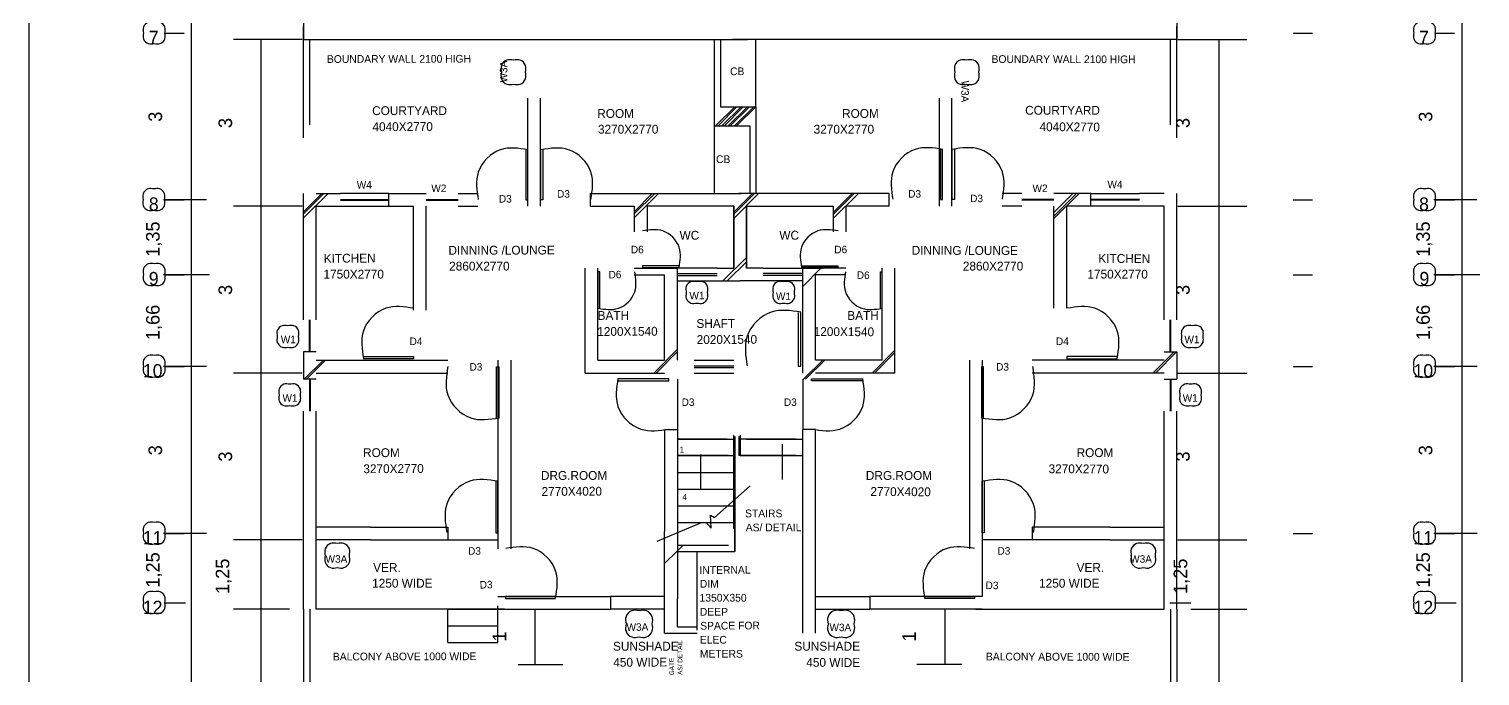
# Model space of a CAD drawing. Header units: millimetres. Extents: x 30 to 55791, y -4580 to 38782.
# Drawn here: x 2538 to 26923, y 11470 to 22346 of the extents above; entities that cross this region are included whole.
import ezdxf

# ---------------------------------------------------------------- set-up
doc = ezdxf.new("R2010")
doc.units = ezdxf.units.MM
doc.layers.add('A-ARCH-REF', color=8, linetype='CONTINUOUS')

msp = doc.modelspace()

# ---------------------------------------------------------------- linework, layer by layer
at = {"layer": 'A-ARCH-REF'}
for p, q in [((2538, 2452), (2538, 38782)), ((5263, 25083), (5263, 22276)), ((26617, 25083), (26617, 22276)), ((7151, 24041), (7151, 22170)), ((21827, 24041), (21827, 22170)), ((4815, 22276), (5145, 22276)), ((5263, 22276), (5263, 19475)), ((7151, 20517), (7151, 22388)), ((21827, 20517), (21827, 22388)), ((23781, 22276), (24110, 22276)), ((26170, 22276), (26493, 22276)), ((26617, 22276), (26617, 19475)), ((7128, 22170), (5975, 22170)), ((6439, 19369), (6439, 22170)), ((7151, 22170), (14613, 22170)), ((7151, 22170), (14613, 22170)), ((7257, 20734), (7257, 22170)), ((7257, 22170), (14054, 22170)), ((7257, 22170), (14054, 22170)), ((14054, 22170), (14054, 20717)), ((14160, 22170), (14160, 21040)), ((14160, 22170), (14613, 22170)), ((14160, 22170), (14613, 22170)), ((21827, 22170), (14360, 22170)), ((14819, 22170), (14360, 22170)), ((14819, 22170), (14360, 22170)), ((21827, 22170), (14360, 22170)), ((14754, 21040), (14754, 22170)), ((21721, 22170), (14925, 22170)), ((21721, 22170), (14925, 22170)), ((21721, 20734), (21721, 22170)), ((21845, 22170), (23004, 22170)), ((22539, 19369), (22539, 22170)), ((10923, 19369), (10923, 21182)), ((11135, 19369), (11135, 21182)), ((14401, 21040), (14077, 20717)), ((14436, 21040), (14118, 20717)), ((14160, 21040), (14754, 21040)), ((14507, 21040), (14183, 20717)), ((14542, 21040), (14224, 20717)), ((14613, 21040), (14289, 20717)), ((14648, 21040), (14324, 20717)), ((14719, 21040), (14395, 20717)), ((14754, 21035), (14430, 20717)), ((14754, 21040), (14754, 19581)), ((17837, 19369), (17837, 21182)), ((18049, 19369), (18049, 21182)), ((14054, 20717), (14054, 19581)), ((14054, 20717), (14654, 20717)), ((14654, 20717), (14654, 19581)), ((10888, 20317), (10888, 19475)), ((10923, 19475), (10923, 20317)), ((11141, 19475), (11141, 20317)), ((11176, 20317), (11176, 19475)), ((17855, 20323), (17855, 19481)), ((17890, 19481), (17890, 20323)), ((18055, 19481), (18055, 20323)), ((18090, 20323), (18090, 19481)), ((7151, 19240), (7493, 19581)), ((7151, 19275), (7457, 19581)), ((7151, 19169), (7563, 19581)), ((7151, 17457), (7151, 19581)), ((7363, 19581), (7775, 19581)), ((8587, 19581), (7775, 19581)), ((8587, 19581), (9211, 19581)), ((8587, 19369), (8587, 19581)), ((9752, 19581), (10082, 19581)), ((11977, 19369), (11977, 19581)), ((11977, 19581), (14507, 19581)), ((12706, 19240), (13053, 19581)), ((12706, 19275), (13012, 19581)), ((12706, 19169), (13118, 19581)), ((14383, 19234), (14730, 19581)), ((14383, 19269), (14695, 19581)), ((14383, 19163), (14795, 19581)), ((16996, 19581), (14466, 19581)), ((16054, 19228), (16407, 19581)), ((16054, 19263), (16372, 19581)), ((16054, 19163), (16478, 19581)), ((16996, 19369), (16996, 19581)), ((19226, 19581), (18891, 19581)), ((19762, 19263), (20079, 19581)), ((19762, 19163), (20185, 19581)), ((19762, 19199), (20144, 19581)), ((20385, 19581), (19762, 19581)), ((20385, 19369), (20385, 19581)), ((20385, 19581), (21203, 19581)), ((21615, 19581), (21203, 19581)), ((21827, 17457), (21827, 19581)), ((5521, 19475), (4798, 19475)), ((5457, 19475), (4798, 19475)), ((4815, 19475), (5145, 19475)), ((5263, 19475), (5263, 18216)), ((7128, 19369), (5975, 19369)), ((7128, 19369), (5975, 19369)), ((6439, 16562), (6439, 19369)), ((7363, 17457), (7363, 19369)), ((7363, 19369), (7775, 19369)), ((7775, 19481), (8587, 19481)), ((7775, 19469), (8587, 19469)), ((7775, 19369), (8587, 19369)), ((8593, 19369), (8999, 19369)), ((8999, 17622), (8999, 19369)), ((9211, 19481), (9752, 19481)), ((9211, 19469), (9752, 19469)), ((9211, 17622), (9211, 19369)), ((9752, 19369), (10082, 19369)), ((10888, 19475), (10923, 19475)), ((11176, 19475), (11141, 19475)), ((11977, 19369), (12706, 19369)), ((12706, 19369), (12706, 18934)), ((14383, 19369), (12924, 19369)), ((12924, 19369), (12924, 18934)), ((14383, 18328), (14383, 19369)), ((14383, 18328), (14383, 19369)), ((14383, 18328), (14383, 19369)), ((14383, 19369), (14383, 18328)), ((14383, 19369), (14383, 18328)), ((14383, 19369), (14383, 18328)), ((14595, 18328), (14595, 19369)), ((14595, 18328), (14595, 19369)), ((14595, 19369), (16054, 19369)), ((14595, 18328), (14595, 19369)), ((14595, 19369), (14595, 18328)), ((14595, 19369), (14595, 18328)), ((14595, 19369), (14595, 18328)), ((16054, 19369), (16054, 18934)), ((16996, 19369), (16266, 19369)), ((16266, 19369), (16266, 18934)), ((17855, 19481), (17890, 19481)), ((18090, 19481), (18055, 19481)), ((19226, 19369), (18891, 19369)), ((19762, 19481), (19226, 19481)), ((19762, 19469), (19226, 19469)), ((19762, 17651), (19762, 19369)), ((19979, 17651), (19979, 19369)), ((20379, 19369), (19979, 19369)), ((21203, 19481), (20385, 19481)), ((21203, 19469), (20385, 19469)), ((21203, 19369), (20385, 19369)), ((21615, 19369), (21203, 19369)), ((21615, 17457), (21615, 19369)), ((21845, 19369), (23004, 19369)), ((21845, 19369), (23004, 19369)), ((22539, 16562), (22539, 19369)), ((23781, 19475), (24110, 19475)), ((26870, 19475), (26146, 19475)), ((26811, 19475), (26146, 19475)), ((26170, 19475), (26493, 19475)), ((26617, 19475), (26617, 18216)), ((11882, 16562), (11882, 18328)), ((12100, 16780), (12100, 18328)), ((12706, 18328), (13436, 18328)), ((13465, 18363), (12847, 18363)), ((12847, 18363), (12847, 18334)), ((12847, 18334), (13465, 18334)), ((13436, 18328), (13106, 18328)), ((13436, 16780), (13436, 18328)), ((14101, 18328), (13436, 18328)), ((14101, 18328), (14383, 18328)), ((14101, 18328), (14383, 18328)), ((14201, 18110), (14595, 18504)), ((14271, 18110), (14595, 18434)), ((14878, 18328), (14595, 18328)), ((14878, 18328), (14595, 18328)), ((14878, 18328), (15542, 18328)), ((15513, 18363), (16131, 18363)), ((16131, 18334), (15513, 18334)), ((15542, 18016), (15848, 18328)), ((15542, 16562), (15542, 18328)), ((16266, 18328), (15542, 18328)), ((15542, 18328), (15872, 18328)), ((16131, 18363), (16131, 18334)), ((16878, 16780), (16878, 18328)), ((17090, 16562), (17090, 18328)), ((5569, 18216), (4798, 18216)), ((5474, 18216), (4798, 18216)), ((4815, 18216), (5145, 18216)), ((5263, 18216), (5263, 16674)), ((12130, 18263), (12100, 18263)), ((12100, 18263), (12100, 17651)), ((12130, 17651), (12130, 18263)), ((12706, 18216), (13218, 18216)), ((13218, 16780), (13218, 18216)), ((13436, 18234), (14101, 18234)), ((13436, 18204), (14101, 18204)), ((13436, 18110), (14101, 18110)), ((14101, 18110), (14489, 18110)), ((14878, 18110), (14489, 18110)), ((15542, 18234), (14878, 18234)), ((15542, 18204), (14878, 18204)), ((15542, 18110), (14878, 18110)), ((15754, 16780), (15754, 18216)), ((16266, 18216), (15754, 18216)), ((16849, 17651), (16849, 18263)), ((16849, 18263), (16872, 18263)), ((16872, 18263), (16872, 17651)), ((23781, 18216), (24110, 18216)), ((26923, 18216), (26146, 18216)), ((26829, 18216), (26146, 18216)), ((26170, 18216), (26493, 18216)), ((26617, 18216), (26617, 16674)), ((15466, 17580), (15466, 16680)), ((15507, 16680), (15507, 17580)), ((7251, 16921), (7251, 17457)), ((7263, 16921), (7263, 17457)), ((21715, 16921), (21715, 17457)), ((21727, 16921), (21727, 17457)), ((7363, 16921), (7151, 16921)), ((7151, 16921), (7151, 16457)), ((8152, 16839), (8999, 16839)), ((8999, 16839), (8999, 16804)), ((13036, 16562), (13436, 16963)), ((13077, 16562), (13436, 16927)), ((16708, 16562), (17090, 16945)), ((16749, 16562), (17090, 16910)), ((20827, 16839), (19979, 16839)), ((19979, 16839), (19979, 16804)), ((21427, 16562), (21786, 16921)), ((21468, 16562), (21821, 16921)), ((21615, 16921), (21827, 16921)), ((21827, 16921), (21827, 16457)), ((5521, 16674), (4798, 16674)), ((5521, 16674), (4798, 16674)), ((4815, 16674), (5145, 16674)), ((5263, 16674), (5263, 13867)), ((7163, 16457), (7487, 16780)), ((7199, 16457), (7522, 16780)), ((7363, 16780), (9576, 16780)), ((8999, 16804), (8152, 16804)), ((10394, 15803), (10394, 16668)), ((10394, 16668), (10435, 16668)), ((10417, 16780), (10417, 13609)), ((10435, 16668), (10435, 15803)), ((10635, 16780), (10635, 13609)), ((12100, 16780), (13218, 16780)), ((13718, 16780), (14383, 16780)), ((13718, 16686), (14383, 16686)), ((13718, 16657), (14383, 16657)), ((15466, 16680), (15507, 16680)), ((15554, 16457), (15878, 16780)), ((15590, 16457), (15913, 16780)), ((16878, 16780), (15754, 16780)), ((18343, 16780), (18343, 13609)), ((18579, 16668), (18543, 16668)), ((18543, 16668), (18543, 15803)), ((18555, 16780), (18555, 13609)), ((18579, 15803), (18579, 16668)), ((21615, 16780), (19397, 16780)), ((19979, 16804), (20827, 16804)), ((23781, 16674), (24110, 16674)), ((26876, 16674), (26146, 16674)), ((26876, 16674), (26146, 16674)), ((26170, 16674), (26493, 16674)), ((26617, 16674), (26617, 13867)), ((7128, 16562), (5975, 16562)), ((7128, 16562), (5975, 16562)), ((6439, 13761), (6439, 16562)), ((7363, 16457), (7151, 16457)), ((7251, 16457), (7251, 15921)), ((7263, 16457), (7263, 15921)), ((7363, 16562), (9576, 16562)), ((11882, 16562), (13218, 16562)), ((13289, 16468), (12436, 16468)), ((12436, 16433), (13289, 16433)), ((13289, 16433), (13289, 16468)), ((13436, 16457), (13436, 15615)), ((13718, 16562), (14383, 16562)), ((15542, 16457), (15542, 15615)), ((15690, 16433), (15690, 16468)), ((15690, 16468), (16543, 16468)), ((16543, 16433), (15690, 16433)), ((17090, 16562), (15754, 16562)), ((21615, 16562), (19397, 16562)), ((21615, 16457), (21827, 16457)), ((21715, 16457), (21715, 15921)), ((21727, 16457), (21727, 15921)), ((21845, 16562), (23004, 16562)), ((21845, 16562), (23004, 16562)), ((22539, 13761), (22539, 16562)), ((7151, 12591), (7151, 15921)), ((7363, 13867), (7363, 15921)), ((21615, 13867), (21615, 15921)), ((21827, 12591), (21827, 15921)), ((13218, 12190), (13224, 15615)), ((13224, 15615), (13436, 15615)), ((13436, 15615), (13436, 12767)), ((15754, 15615), (15537, 15615)), ((15537, 15615), (15537, 12190)), ((15754, 12190), (15754, 15615)), ((13436, 15450), (14377, 15450)), ((14271, 15450), (13436, 15450)), ((14377, 15521), (14377, 13950)), ((14401, 15497), (14401, 13561)), ((14466, 15497), (14466, 15174)), ((14489, 15521), (14489, 15174)), ((15431, 15450), (14489, 15450)), ((14595, 15450), (15537, 15450)), ((15195, 15368), (15195, 15133)), ((13436, 15174), (14377, 15174)), ((14295, 15174), (13436, 15174)), ((13830, 14838), (13830, 15191)), ((15431, 15174), (14466, 15174)), ((14489, 15174), (15537, 15174)), ((15195, 15133), (15195, 14774)), ((13436, 14891), (14377, 14891)), ((10382, 14744), (10382, 13879)), ((10417, 13879), (10417, 14744)), ((13830, 14603), (13830, 14838)), ((14060, 14132), (14660, 14668)), ((18555, 13879), (18555, 14744)), ((18591, 14744), (18591, 13879)), ((13436, 14609), (14377, 14609)), ((13436, 14332), (14377, 14332)), ((14001, 13956), (13989, 14173)), ((13989, 14173), (14060, 14132)), ((7363, 12591), (7363, 13973)), ((8275, 13973), (7363, 13973)), ((8275, 13973), (9576, 13973)), ((9576, 13973), (9576, 13761)), ((13095, 13738), (13842, 14050)), ((13436, 14050), (14377, 14050)), ((13842, 14050), (13918, 14050)), ((13918, 14050), (14001, 13956)), ((14401, 13561), (14401, 13950)), ((20703, 13973), (19397, 13973)), ((19397, 13973), (19397, 13761)), ((20703, 13973), (21615, 13973)), ((21615, 12591), (21615, 13973)), ((5521, 13867), (4798, 13867)), ((5521, 13867), (4798, 13867)), ((4815, 13867), (5145, 13867)), ((5263, 13867), (5263, 12702)), ((7128, 13761), (5975, 13761)), ((7128, 13761), (5975, 13761)), ((6439, 12591), (6439, 13761)), ((8275, 13761), (7363, 13761)), ((8275, 13761), (9576, 13761)), ((9576, 13761), (10417, 13761)), ((10382, 13879), (10417, 13879)), ((13436, 13667), (14295, 13667)), ((13436, 13573), (13530, 13667)), ((18591, 13879), (18555, 13879)), ((18555, 13761), (18555, 12808)), ((19397, 13761), (18555, 13761)), ((20703, 13761), (19397, 13761)), ((20703, 13761), (21615, 13761)), ((21845, 13761), (23004, 13761)), ((21845, 13761), (23004, 13761)), ((22539, 12591), (22539, 13761)), ((23781, 13867), (24110, 13867)), ((26876, 13867), (26146, 13867)), ((26876, 13867), (26146, 13867)), ((26170, 13867), (26493, 13867)), ((26617, 13867), (26617, 12702)), ((13218, 13361), (13436, 13573)), ((13436, 13561), (14401, 13561)), ((13765, 12243), (13765, 13561)), ((4815, 12702), (5168, 12702)), ((5263, 12702), (5263, 9684)), ((10417, 12808), (12312, 12808)), ((11388, 12808), (10547, 12808)), ((10547, 12808), (10547, 12773)), ((10547, 12773), (11388, 12773)), ((13218, 12808), (12312, 12808)), ((12312, 12808), (12312, 12591)), ((13218, 12591), (13218, 12808)), ((13436, 12296), (13436, 12767)), ((15754, 12591), (15754, 12808)), ((15754, 12808), (16666, 12808)), ((18555, 12808), (16666, 12808)), ((16666, 12808), (16666, 12591)), ((17590, 12808), (18426, 12808)), ((18426, 12773), (17590, 12773)), ((18426, 12808), (18426, 12773)), ((21709, 12702), (22062, 12702)), ((26170, 12702), (26523, 12702)), ((26617, 12702), (26617, 9684)), ((6916, 12591), (5975, 12591)), ((6916, 12591), (5975, 12591)), ((6439, 9790), (6439, 12591)), ((7151, 12591), (7151, 9684)), ((7257, 12591), (7257, 9895)), ((10529, 12591), (7363, 12591)), ((9576, 12031), (9576, 12591)), ((9576, 12591), (10417, 12591)), ((10417, 12031), (10417, 12649)), ((10417, 12591), (12312, 12591)), ((10759, 12591), (11512, 12591)), ((11047, 11661), (11047, 12591)), ((13218, 12591), (12312, 12591)), ((15754, 12591), (16666, 12591)), ((18555, 12591), (16666, 12591)), ((18214, 12591), (17461, 12591)), ((17932, 11661), (17932, 12591)), ((18449, 12591), (21615, 12591)), ((21721, 12591), (21721, 9895)), ((21827, 12591), (21827, 9684)), ((22062, 12591), (23004, 12591)), ((22062, 12591), (23004, 12591)), ((22539, 9790), (22539, 12591)), ((9576, 12314), (10417, 12314)), ((13436, 12296), (13765, 12296)), ((9576, 12031), (10417, 12031)), ((13218, 12190), (13765, 12190)), ((10759, 11661), (11512, 11661)), ((18214, 11661), (17461, 11661))]:
    msp.add_line(p, q, dxfattribs=at)
for points in [[(4642, 22459), (4543, 22459), (4462, 22378), (4462, 22279)], [(4821, 22279), (4821, 22378), (4741, 22459), (4642, 22459)], [(25990, 22459), (25891, 22459), (25811, 22378), (25811, 22279)], [(26170, 22279), (26170, 22378), (26089, 22459), (25990, 22459)], [(4462, 22279), (4462, 22180), (4543, 22100), (4642, 22100)], [(4642, 22100), (4741, 22100), (4821, 22180), (4821, 22279)], [(25811, 22279), (25811, 22180), (25891, 22100), (25990, 22100)], [(25990, 22100), (26089, 22100), (26170, 22180), (26170, 22279)], [(10679, 21823), (10567, 21823), (10476, 21732), (10476, 21620)], [(10882, 21620), (10882, 21732), (10791, 21823), (10679, 21823)], [(18299, 21823), (18187, 21823), (18096, 21732), (18096, 21620)], [(18502, 21620), (18502, 21732), (18411, 21823), (18299, 21823)], [(10476, 21620), (10476, 21508), (10567, 21417), (10679, 21417)], [(10679, 21417), (10791, 21417), (10882, 21508), (10882, 21620)], [(18096, 21620), (18096, 21508), (18187, 21417), (18299, 21417)], [(18299, 21417), (18411, 21417), (18502, 21508), (18502, 21620)], [(10926, 20317), (10463, 20317), (10088, 19941), (10088, 19478)], [(11982, 19478), (11982, 19941), (11607, 20317), (11144, 20317)], [(17893, 20323), (17430, 20323), (17055, 19947), (17055, 19484)], [(18897, 19484), (18897, 19947), (18521, 20323), (18058, 20323)], [(4636, 19658), (4537, 19658), (4456, 19577), (4456, 19478)], [(4815, 19478), (4815, 19577), (4735, 19658), (4636, 19658)], [(25990, 19658), (25891, 19658), (25811, 19577), (25811, 19478)], [(26170, 19478), (26170, 19577), (26089, 19658), (25990, 19658)], [(4456, 19478), (4456, 19379), (4537, 19299), (4636, 19299)], [(4636, 19299), (4735, 19299), (4815, 19379), (4815, 19478)], [(25811, 19478), (25811, 19379), (25891, 19299), (25990, 19299)], [(25990, 19299), (26089, 19299), (26170, 19379), (26170, 19478)], [(13465, 18337), (13465, 18676), (13190, 18951), (12850, 18951)], [(16134, 18951), (15794, 18951), (15519, 18676), (15519, 18337)], [(4642, 18398), (4543, 18398), (4462, 18318), (4462, 18219)], [(4821, 18219), (4821, 18318), (4741, 18398), (4642, 18398)], [(25990, 18398), (25891, 18398), (25811, 18318), (25811, 18219)], [(26170, 18219), (26170, 18318), (26089, 18398), (25990, 18398)], [(4462, 18219), (4462, 18120), (4543, 18039), (4642, 18039)], [(4642, 18039), (4741, 18039), (4821, 18120), (4821, 18219)], [(12103, 17651), (12443, 17651), (12718, 17926), (12718, 18266)], [(13762, 18098), (13663, 18098), (13583, 18018), (13583, 17919)], [(13942, 17919), (13942, 18018), (13862, 18098), (13762, 18098)], [(15222, 18098), (15123, 18098), (15042, 18018), (15042, 17919)], [(15401, 17919), (15401, 18018), (15321, 18098), (15222, 18098)], [(16260, 18266), (16260, 17926), (16536, 17651), (16875, 17651)], [(25811, 18219), (25811, 18120), (25891, 18039), (25990, 18039)], [(25990, 18039), (26089, 18039), (26170, 18120), (26170, 18219)], [(13583, 17919), (13583, 17820), (13663, 17739), (13762, 17739)], [(13762, 17739), (13862, 17739), (13942, 17820), (13942, 17919)], [(15042, 17919), (15042, 17820), (15123, 17739), (15222, 17739)], [(15222, 17739), (15321, 17739), (15401, 17820), (15401, 17919)], [(9002, 17651), (8536, 17651), (8158, 17273), (8158, 16807)], [(15510, 17586), (15011, 17586), (14607, 17182), (14607, 16683)], [(20827, 16807), (20827, 17273), (20449, 17651), (19982, 17651)], [(6890, 17357), (6790, 17357), (6710, 17276), (6710, 17177)], [(7069, 17177), (7069, 17276), (6989, 17357), (6890, 17357)], [(22089, 17357), (21990, 17357), (21909, 17276), (21909, 17177)], [(22268, 17177), (22268, 17276), (22188, 17357), (22089, 17357)], [(6710, 17177), (6710, 17078), (6790, 16998), (6890, 16998)], [(6890, 16998), (6989, 16998), (7069, 17078), (7069, 17177)], [(21909, 17177), (21909, 17078), (21990, 16998), (22089, 16998)], [(22089, 16998), (22188, 16998), (22268, 17078), (22268, 17177)], [(4642, 16857), (4543, 16857), (4462, 16776), (4462, 16677)], [(4821, 16677), (4821, 16776), (4741, 16857), (4642, 16857)], [(25990, 16857), (25891, 16857), (25811, 16776), (25811, 16677)], [(26170, 16677), (26170, 16776), (26089, 16857), (25990, 16857)], [(4462, 16677), (4462, 16578), (4543, 16498), (4642, 16498)], [(4642, 16498), (4741, 16498), (4821, 16578), (4821, 16677)], [(9576, 16671), (9576, 16195), (9962, 15809), (10438, 15809)], [(18546, 15809), (19023, 15809), (19408, 16195), (19408, 16671)], [(25811, 16677), (25811, 16578), (25891, 16498), (25990, 16498)], [(25990, 16498), (26089, 16498), (26170, 16578), (26170, 16677)], [(6919, 16374), (6820, 16374), (6740, 16294), (6740, 16195)], [(7098, 16195), (7098, 16294), (7018, 16374), (6919, 16374)], [(12436, 16471), (12436, 16002), (12819, 15621), (13292, 15621)], [(15693, 15621), (16165, 15621), (16549, 16002), (16549, 16471)], [(22059, 16374), (21960, 16374), (21880, 16294), (21880, 16195)], [(22239, 16195), (22239, 16294), (22159, 16374), (22059, 16374)], [(6740, 16195), (6740, 16096), (6820, 16015), (6919, 16015)], [(6919, 16015), (7018, 16015), (7098, 16096), (7098, 16195)], [(21880, 16195), (21880, 16096), (21960, 16015), (22059, 16015)], [(22059, 16015), (22159, 16015), (22239, 16096), (22239, 16195)], [(10420, 14744), (9944, 14744), (9558, 14358), (9558, 13882)], [(19420, 13882), (19420, 14358), (19034, 14744), (18558, 14744)], [(4642, 14050), (4543, 14050), (4462, 13969), (4462, 13870)], [(4821, 13870), (4821, 13969), (4741, 14050), (4642, 14050)], [(25990, 14050), (25891, 14050), (25811, 13969), (25811, 13870)], [(26170, 13870), (26170, 13969), (26089, 14050), (25990, 14050)], [(4462, 13870), (4462, 13771), (4543, 13691), (4642, 13691)], [(4642, 13691), (4741, 13691), (4821, 13771), (4821, 13870)], [(7719, 13697), (7607, 13697), (7516, 13606), (7516, 13494)], [(7922, 13494), (7922, 13606), (7831, 13697), (7719, 13697)], [(11388, 12776), (11388, 13239), (11013, 13614), (10550, 13614)], [(18429, 13614), (17966, 13614), (17590, 13239), (17590, 12776)], [(21265, 13697), (21153, 13697), (21062, 13606), (21062, 13494)], [(21468, 13494), (21468, 13606), (21377, 13697), (21265, 13697)], [(25811, 13870), (25811, 13771), (25891, 13691), (25990, 13691)], [(25990, 13691), (26089, 13691), (26170, 13771), (26170, 13870)], [(7516, 13494), (7516, 13382), (7607, 13291), (7719, 13291)], [(7719, 13291), (7831, 13291), (7922, 13382), (7922, 13494)], [(21062, 13494), (21062, 13382), (21153, 13291), (21265, 13291)], [(21265, 13291), (21377, 13291), (21468, 13382), (21468, 13494)], [(4642, 12885), (4543, 12885), (4462, 12804), (4462, 12705)], [(4462, 12705), (4462, 12606), (4543, 12526), (4642, 12526)], [(4821, 12705), (4821, 12804), (4741, 12885), (4642, 12885)], [(4642, 12526), (4741, 12526), (4821, 12606), (4821, 12705)], [(25990, 12885), (25891, 12885), (25811, 12804), (25811, 12705)], [(25811, 12705), (25811, 12606), (25891, 12526), (25990, 12526)], [(26170, 12705), (26170, 12804), (26089, 12885), (25990, 12885)], [(25990, 12526), (26089, 12526), (26170, 12606), (26170, 12705)], [(12792, 12567), (12670, 12567), (12571, 12468), (12571, 12346)], [(13012, 12346), (13012, 12468), (12913, 12567), (12792, 12567)], [(16187, 12567), (16065, 12567), (15966, 12468), (15966, 12346)], [(16407, 12346), (16407, 12468), (16309, 12567), (16187, 12567)], [(12571, 12346), (12571, 12224), (12670, 12126), (12792, 12126)], [(12792, 12126), (12913, 12126), (13012, 12224), (13012, 12346)], [(15966, 12346), (15966, 12224), (16065, 12126), (16187, 12126)], [(16187, 12126), (16309, 12126), (16407, 12224), (16407, 12346)]]:
    msp.add_spline(points, degree=3, dxfattribs=at)

# ---------------------------------------------------------------- texts
for s, height, p in [('7', 223, (4551, 22093)), ('7', 223, (25899, 22093)), ('CB', 129.8, (14319, 21570)), ('COURTYARD', 148.4, (8305, 20899)), ('ROOM', 148.4, (12088, 20852)), ('ROOM', 148.4, (16202, 20852)), ('COURTYARD', 148.4, (19279, 20905)), ('3270X2770', 148.4, (12100, 20587)), ('3270X2770', 148.4, (15725, 20587)), ('CB', 129.8, (14083, 20093)), ('W4', 126.2, (8046, 19664)), ('W4', 126.2, (20662, 19670)), ('8', 223, (4551, 19292)), ('W2', 126.2, (9299, 19605)), ('D3', 126.2, (10435, 19429)), ('D3', 126.2, (11412, 19511)), ('D3', 126.2, (17314, 19511)), ('D3', 126.2, (18355, 19435)), ('W2', 126.2, (19403, 19605)), ('8', 223, (25899, 19292)), ('WC', 148.4, (13471, 18804)), ('WC', 148.4, (15148, 18804)), ('D6', 126.2, (12653, 18576)), ('D6', 126.2, (16072, 18576)), ('1750X2770', 148.4, (7487, 18151)), ('2860X2770', 148.4, (9599, 18286)), ('2860X2770', 148.4, (18232, 18286)), ('1750X2770', 148.4, (20326, 18151)), ('9', 223, (4551, 18039)), ('9', 223, (25905, 18039)), ('BATH', 148.4, (12094, 17456)), ('BATH', 148.4, (16290, 17456)), ('SHAFT', 148.4, (13754, 17321)), ('W1', 126.2, (6769, 17063)), ('D4', 126.2, (8934, 17034)), ('D4', 126.2, (19797, 17034)), ('W1', 126.2, (21956, 17063)), ('10', 222.5, (4451, 16491)), ('D3', 126.2, (9941, 16604)), ('D3', 126.2, (18791, 16604)), ('10', 222.5, (25805, 16491)), ('W1', 126.2, (6798, 16081)), ('D3', 126.2, (13507, 16010)), ('D3', 126.2, (15225, 16010)), ('W1', 126.2, (21927, 16081)), ('ROOM', 148.4, (8152, 15150)), ('1', 104, (13471, 15223)), ('ROOM', 148.4, (20144, 15150)), ('DRG.ROOM', 148.4, (11141, 14767)), ('DRG.ROOM', 148.4, (16602, 14767)), ('4', 104, (13518, 14428)), ('STAIRS', 129.8, (14572, 14138)), ('11', 222.5, (4451, 13684)), ('AS/ DETAIL', 129.8, (14583, 13902)), ('11', 222.5, (25805, 13684)), ('W3A', 126.2, (7522, 13374)), ('D3', 126.2, (9917, 13509)), ('D3', 126.2, (18814, 13509)), ('W3A', 126.2, (21044, 13374)), ('VER.', 148.4, (8322, 13220)), ('VER.', 148.4, (20144, 13220)), ('1250 WIDE', 148.4, (8305, 12955)), ('DIM', 129.8, (13812, 12955)), ('1250 WIDE', 148.4, (19514, 12955)), ('12', 222.5, (4451, 12513)), ('1350X350', 129.8, (13807, 12720)), ('12', 222.5, (25805, 12513)), ('DEEP', 129.8, (13812, 12484)), ('SUNSHADE', 148.4, (12353, 11896)), ('ELEC', 129.8, (13812, 12014)), ('SUNSHADE', 148.4, (15401, 11896)), ('METERS', 129.8, (13812, 11778))]:
    msp.add_text(s, height=height, dxfattribs=at).set_placement(p)
for s, height, rotation, p in [('BOUNDARY WALL 2100 HIGH', 129.81, 0.1266, (7545, 21776)), ('W3A', 126.2, 90, (10577, 21446)), ('BOUNDARY WALL 2100 HIGH', 129.81, -0.1266, (18714, 21776)), ('W3A', 126.2, -90.8297, (18209, 21480)), ('3', 228, 90, (4774, 20787)), ('3', 228, 90, (5951, 20681)), ('4040X2770', 148.4, 0.2911, (8310, 20628)), ('4040X2770', 148.4, -0.2911, (19520, 20629)), ('3', 228, 90, (22044, 20681)), ('3', 228, 90, (26122, 20787)), ('1,35', 228.4, 90, (4733, 18516)), ('1,35', 228.4, 90, (26081, 18516)), ('KITCHEN', 148.4, 0.3461, (7492, 18416)), ('DINNING /LOUNGE', 148.35, 0.1702, (9587, 18551)), ('DINNING /LOUNGE', 148.35, -0.165, (17372, 18552)), ('KITCHEN', 148.4, -0.3461, (20509, 18416)), ('D6', 126.2, 1.3953, (12279, 18152)), ('D6', 126.2, -1.3953, (16448, 18147)), ('3', 228, 90, (5951, 17875)), ('W1', 126.2, 1.2194, (13639, 17799)), ('W1', 126.2, -1.2194, (15089, 17794)), ('3', 228, 90, (22044, 17875)), ('1,66', 228.4, 90, (4733, 17116)), ('1,66', 228.4, 90, (26081, 17116)), ('1200X1540', 148.4, 0.2911, (12088, 17186)), ('1200X1540', 148.4, -0.2911, (15725, 17186)), ('2020X1540', 148.4, 0.2911, (13759, 17050)), ('3', 228, 90, (4774, 15180)), ('3', 228, 90, (5951, 15074)), ('3', 228, 90, (22044, 15074)), ('3', 228, 90, (26122, 15180)), ('3270X2770', 148.4, 0.2911, (8157, 14879)), ('3270X2770', 148.4, -0.2911, (19673, 14880)), ('2770X4020', 148.4, 0.2911, (11152, 14497)), ('2770X4020', 148.4, -0.2911, (16678, 14497)), ('1,25', 228.4, 90, (4733, 12955)), ('1,25', 228.4, 90, (5904, 12849)), ('1,25', 228.4, 90, (22003, 12849)), ('1,25', 228.4, 90, (26081, 12955)), ('INTERNAL', 129.8, 0.3518, (13806, 13185)), ('D3', 126.2, 1.3953, (10114, 12939)), ('D3', 126.2, -1.3953, (18613, 12933)), ('1', 228, 90, (10558, 12049)), ('W3A', 126.2, 0.8297, (12581, 12227)), ('SPACE FOR', 129.8, 0.3019, (13818, 12249)), ('W3A', 126.2, -0.8406, (15989, 12227)), ('1', 228, 90, (17443, 12049)), ('AS/ DETAIL', 78.2, 90.5271, (13520, 11489)), ('BALCONY ABOVE 1000 WIDE', 129.81, 0.1266, (7645, 11731)), ('450 WIDE', 148.4, 0.3295, (12358, 11625)), ('GATE', 78.2, 91.06, (13379, 11483)), ('450 WIDE', 148.4, -0.3295, (15601, 11626)), ('BALCONY ABOVE 1000 WIDE', 129.81, -0.1266, (18620, 11732))]:
    msp.add_text(s, height=height, rotation=rotation, dxfattribs=at).set_placement(p)

doc.saveas('drawing.dxf')
